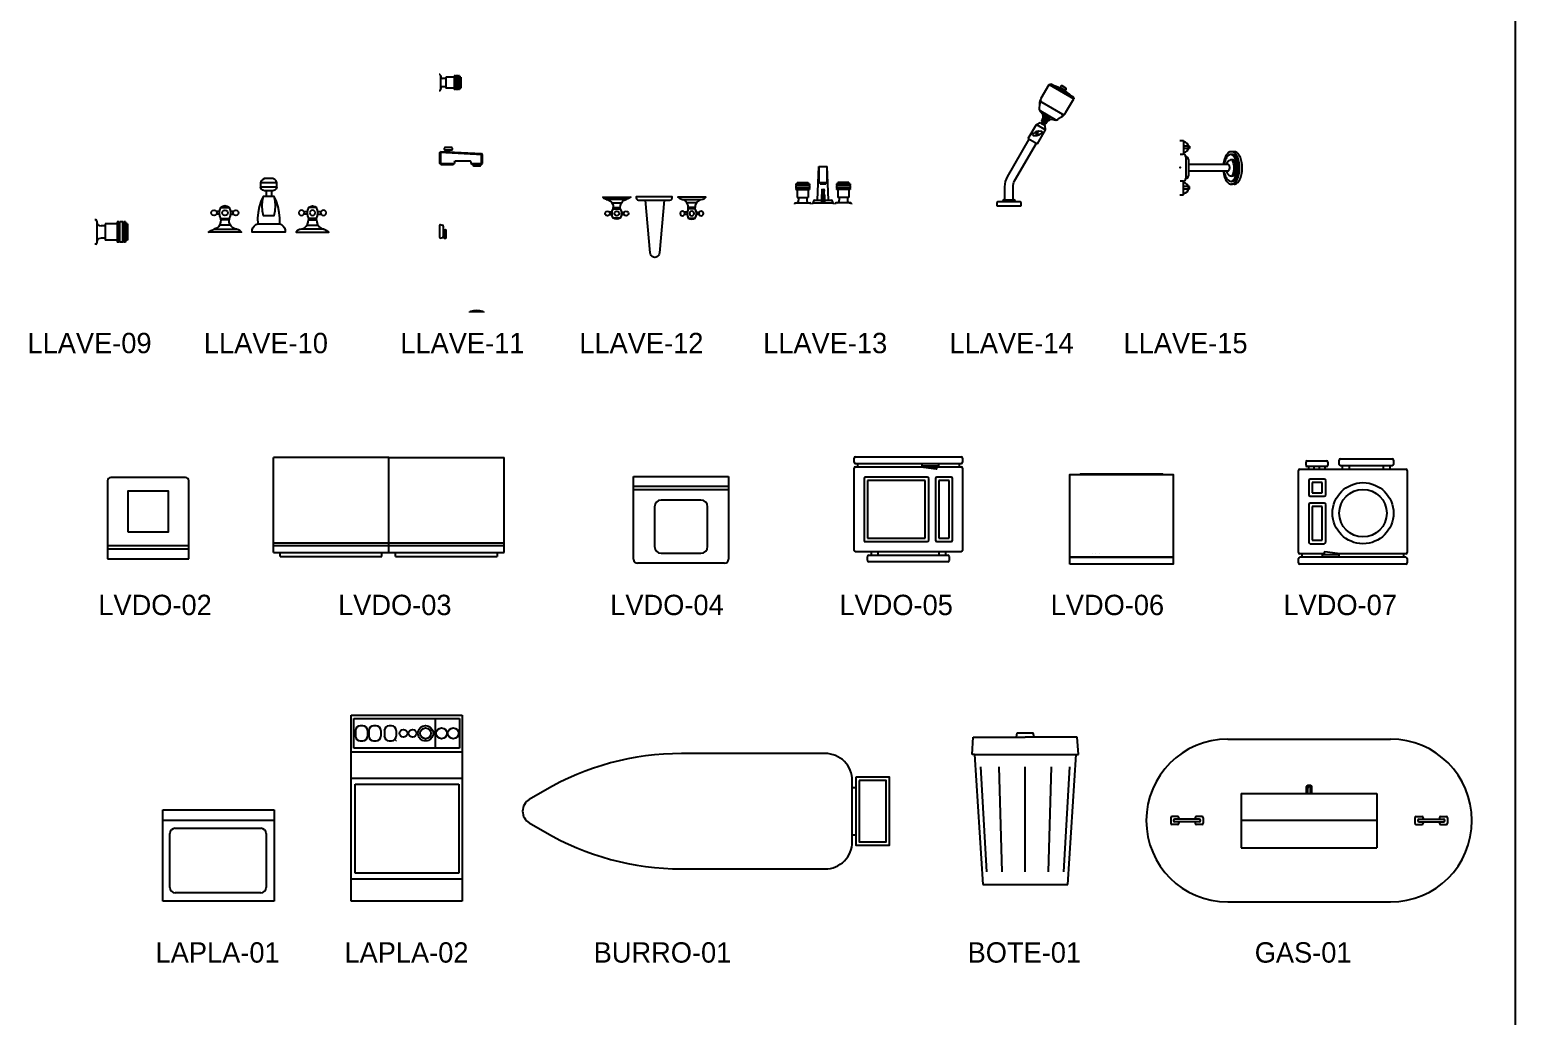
# Model space of a CAD drawing. Header units: millimetres. Extents: x 203.7 to 271.7, y 165.9 to 194.2.
# Drawn here: x 260.73 to 271.68, y 173.16 to 180.43 of the extents above; entities that cross this region are included whole.
import ezdxf

# ---------------------------------------------------------------- set-up
doc = ezdxf.new("R2010")
doc.units = ezdxf.units.MM
for name, color, linetype in [('ACCESORI', 252, 'Continuous'), ('MUEBLE', 8, 'Continuous'), ('muebles', 251, 'Continuous'), ('MUROS', 7, 'Continuous')]:
    doc.layers.add(name, color=color, linetype=linetype)

# ---------------------------------------------------------------- blocks, each defined once
blk = doc.blocks.new('BURRO-01')
for p, q in [((0.45, 0.075), (0.4625, 0.075)), ((0.45, -0.1), (0.4625, -0.1))]:
    blk.add_line(p, q)
blk.add_lwpolyline([(-0.6835, -0.0888, 0.132791), (-0.1797, -0.225), (0.35, -0.225, 0.414214), (0.45, -0.125), (0.45, 0.1, 0.414214), (0.35, 0.2), (-0.1797, 0.2, 0.132791), (-0.6835, 0.0638), (-0.7402, 0.0307, 0.57437), (-0.7402, -0.0557)], format="xyb", close=True)
for points in [[(0.4625, 0.1125), (0.4625, -0.1375), (0.5875, -0.1375), (0.5875, 0.1125)], [(0.475, 0.1), (0.475, -0.125), (0.575, -0.125), (0.575, 0.1)]]:
    blk.add_lwpolyline(points, close=True)
blk = doc.blocks.new('MANERAL')
at = {"layer": 'MUROS'}
for p, q in [((0.002, 0.03), (0, 0.03)), ((0.005, 0.027), (0.005, -0.027)), ((0.025, 0.015), (0.015, 0.015)), ((0.055, 0.02), (0.025, 0.02)), ((0.025, 0.02), (0.025, -0.02)), ((0.05875, 0.025), (0.055, 0.025)), ((0.055, 0.025), (0.055, -0.025)), ((0.05875, 0.025), (0.05875, -0.025)), ((0.06125, 0.02375), (0.05875, 0.02375)), ((0.06875, 0.025), (0.06125, 0.025)), ((0.06125, -0.025), (0.06125, 0.025)), ((0.06875, -0.025), (0.06875, 0.025)), ((0.07125, 0.02375), (0.06875, 0.02375)), ((0.07125, 0.025), (0.07125, -0.025)), ((0.075, 0.025), (0.07125, 0.025)), ((0.075, 0.025), (0.075, -0.025)), ((0.08, 0.02), (0.075, 0.02)), ((0.08, 0.02), (0.08, -0.02)), ((0.002, -0.03), (0, -0.03)), ((0.025, -0.015), (0.015, -0.015)), ((0.055, -0.02), (0.025, -0.02)), ((0.05875, -0.025), (0.055, -0.025)), ((0.06125, -0.02375), (0.05875, -0.02375)), ((0.06875, -0.025), (0.06125, -0.025)), ((0.07125, -0.02375), (0.06875, -0.02375)), ((0.075, -0.025), (0.07125, -0.025)), ((0.08, -0.02), (0.075, -0.02))]:
    blk.add_line(p, q, dxfattribs=at)
for centre, radius, start, end in [((0.002, 0.027), 0.003, 0, 90), ((0.015, 0.025), 0.01, 180, 270), ((0.002, -0.027), 0.003, 270, 0), ((0.015, -0.025), 0.01, 90, 165.52249)]:
    blk.add_arc(centre, radius, start, end, dxfattribs=at)
blk = doc.blocks.new('LLAVE-11')
for p, q in [((0.426, 0.0705), (0.4305, 0.0747)), ((0.584, 0.0615), (0.426, 0.0705)), ((0.426, 0.0305), (0.426, 0.0705)), ((0.4305, 0.026), (0.4305, 0.0747)), ((0.4305, 0.0747), (0.5795, 0.0663)), ((0.443, 0.086), (0.443, 0.083)), ((0.47, 0.089), (0.446, 0.089)), ((0.446, 0.08), (0.47, 0.08)), ((0.455, 0.0733), (0.455, 0.08)), ((0.462, 0.0729), (0.462, 0.08)), ((0.473, 0.083), (0.473, 0.086)), ((0.5795, 0.026), (0.5795, 0.0663)), ((0.584, 0.0615), (0.5795, 0.0663)), ((0.584, 0.0305), (0.584, 0.0615)), ((0.426, 0.0305), (0.48, 0.0305)), ((0.4305, 0.026), (0.426, 0.0305)), ((0.4305, 0.026), (0.4755, 0.026)), ((0.4755, 0.026), (0.48, 0.0305)), ((0.48, 0.036), (0.482, 0.038)), ((0.48, 0.036), (0.48, 0.0305)), ((0.54, 0.038), (0.482, 0.038)), ((0.542, 0.036), (0.54, 0.038)), ((0.542, 0.0305), (0.542, 0.036)), ((0.542, 0.0305), (0.584, 0.0305)), ((0.5465, 0.026), (0.542, 0.0305)), ((0.5465, 0.026), (0.5795, 0.026)), ((0.548, 0.026), (0.548, 0.023)), ((0.548, 0.023), (0.578, 0.023)), ((0.551, 0.023), (0.551, 0.021)), ((0.551, 0.021), (0.576, 0.021)), ((0.576, 0.021), (0.576, 0.023)), ((0.578, 0.023), (0.578, 0.026)), ((0.5795, 0.026), (0.584, 0.0305)), ((0.426, -0.2431), (0.426, -0.1969)), ((0.4278, -0.1954), (0.4367, -0.1975)), ((0.439, -0.2004), (0.439, -0.2396)), ((0.439, -0.217), (0.442, -0.217)), ((0.442, -0.245), (0.442, -0.215)), ((0.443, -0.214), (0.448, -0.214)), ((0.449, -0.215), (0.449, -0.245)), ((0.4278, -0.2446), (0.4367, -0.2425)), ((0.439, -0.223), (0.442, -0.223)), ((0.448, -0.246), (0.443, -0.246)), ((0.537, -0.515), (0.587, -0.515)), ((0.537, -0.519), (0.537, -0.515)), ((0.587, -0.515), (0.587, -0.519))]:
    blk.add_line(p, q)
for centre, radius, start, end in [((0.446, 0.086), 0.003, 90, 180), ((0.446, 0.083), 0.003, 180, 270), ((0.47, 0.086), 0.003, 0, 90), ((0.47, 0.083), 0.003, 270, 0), ((0.4275, -0.1969), 0.0015, 77.0054, 180), ((0.436, -0.2004), 0.003, 0, 77.0054), ((0.443, -0.215), 0.001, 90, 180), ((0.448, -0.215), 0.001, 0, 90), ((0.445, -0.22), 0.005, 323.1301, 36.8699), ((0.4275, -0.2431), 0.0015, 180, 282.9946), ((0.436, -0.2396), 0.003, 282.9946, 0), ((0.443, -0.245), 0.001, 180, 270), ((0.448, -0.245), 0.001, 270, 0), ((0.5625, -0.5958), 0.0839, 74.4454, 105.5546)]:
    blk.add_arc(centre, radius, start, end)
blk.add_blockref('MANERAL', (0.424, 0.328))
blk = doc.blocks.new('LLAVE-10')
for points in [[(0.0202, 0.1109), (0.0202, 0.121), (0.0184, 0.1257), (0.0148, 0.1293), (0.0101, 0.1311), (-0.0101, 0.1311), (-0.0148, 0.1293), (-0.0184, 0.1257), (-0.0202, 0.121), (-0.0202, 0.1109), (0.0202, 0.1109), (0.0184, 0.1062), (0.0148, 0.1026), (0.0101, 0.1008), (-0.0101, 0.1008), (-0.0148, 0.1026), (-0.0184, 0.1062), (-0.0202, 0.1109)], [(0.0202, 0.121), (-0.0202, 0.121)], [(0.0269, 0.0202), (0.0317, 0.0181), (0.0358, 0.0147), (0.0387, 0.0103), (0.0403, 0.0053), (0.0403, 0), (-0.0403, 0), (-0.0403, 0.0053), (-0.0387, 0.0103), (-0.0358, 0.0147), (-0.0317, 0.0181), (-0.0269, 0.0202), (0.0269, 0.0202), (0.0272, 0.034), (0.026, 0.0479), (0.0233, 0.0615), (0.0191, 0.0747), (0.0134, 0.0874), (-0.0134, 0.0874), (-0.016, 0.0757), (-0.0169, 0.0639), (-0.016, 0.052), (-0.0134, 0.0403), (0.0134, 0.0403), (0.016, 0.052), (0.0169, 0.0639), (0.016, 0.0757), (0.0134, 0.0874)], [(-0.0191, 0.0747), (-0.0233, 0.0615)], [(-0.0134, 0.0874), (-0.0191, 0.0747)], [(-0.0067, 0.1008), (-0.0067, 0.0874)], [(0.0067, 0.1008), (0.0067, 0.0874)], [(-0.1208, 0.0504), (-0.1286, 0.0504)], [(-0.1208, 0.0437), (-0.1286, 0.0437)], [(-0.0773, 0.0067), (-0.0829, 0.0079), (-0.088, 0.0105), (-0.0922, 0.0143), (-0.0954, 0.0191), (-0.0972, 0.0245), (-0.0975, 0.0302), (-0.1176, 0.0302), (-0.1176, 0.0336), (-0.1201, 0.0401), (-0.121, 0.047), (-0.1201, 0.054), (-0.1176, 0.0605), (-0.0975, 0.0605), (-0.1022, 0.063), (-0.1075, 0.0639), (-0.1129, 0.063), (-0.1176, 0.0605)], [(-0.0975, 0.0605), (-0.0949, 0.054)], [(-0.0949, 0.0401), (-0.0975, 0.0336)], [(-0.0949, 0.054), (-0.0941, 0.047)], [(-0.0941, 0.047), (-0.0949, 0.0401)], [(-0.0865, 0.0504), (-0.0943, 0.0504)], [(-0.0943, 0.0437), (-0.0865, 0.0437)], [(-0.026, 0.0479), (-0.0272, 0.034)], [(-0.0233, 0.0615), (-0.026, 0.0479)], [(0.0773, 0.0067), (0.0829, 0.0079), (0.088, 0.0105), (0.0922, 0.0143), (0.0954, 0.0191), (0.0972, 0.0245), (0.0975, 0.0302), (0.1176, 0.0302), (0.1176, 0.0336), (0.1201, 0.0401), (0.121, 0.047), (0.1201, 0.054), (0.1176, 0.0605), (0.0975, 0.0605), (0.1022, 0.063), (0.1075, 0.0639), (0.1129, 0.063), (0.1176, 0.0605)], [(0.0865, 0.0504), (0.0943, 0.0504)], [(0.0943, 0.0437), (0.0865, 0.0437)], [(0.0949, 0.054), (0.0941, 0.047)], [(0.0941, 0.047), (0.0949, 0.0401)], [(0.0975, 0.0605), (0.0949, 0.054)], [(0.0949, 0.0401), (0.0975, 0.0336)], [(0.1208, 0.0504), (0.1286, 0.0504)], [(0.1208, 0.0437), (0.1286, 0.0437)], [(-0.1176, 0.0302), (-0.1181, 0.024), (-0.1202, 0.0182), (-0.1238, 0.0131), (-0.1287, 0.0092), (-0.1344, 0.0067), (-0.0807, 0.0067), (-0.0755, 0.0062), (-0.0708, 0.0038), (-0.0672, 0), (-0.1479, 0), (-0.1415, 0.0041), (-0.1344, 0.0067)], [(-0.0941, 0.0168), (-0.121, 0.0168)], [(-0.1176, 0.0336), (-0.0975, 0.0336)], [(-0.0975, 0.0336), (-0.0975, 0.0302)], [(-0.0272, 0.034), (-0.0269, 0.0202)], [(0.1176, 0.0302), (0.1181, 0.024), (0.1202, 0.0182), (0.1238, 0.0131), (0.1287, 0.0092), (0.1344, 0.0067), (0.0807, 0.0067), (0.0755, 0.0062), (0.0708, 0.0038), (0.0672, 0), (0.1479, 0), (0.1415, 0.0041), (0.1344, 0.0067)], [(0.0941, 0.0168), (0.121, 0.0168)], [(0.0975, 0.0336), (0.0975, 0.0302)], [(0.1176, 0.0336), (0.0975, 0.0336)]]:
    blk.add_lwpolyline(points)
for points in [[(-0.1286, 0.0504), (-0.1277, 0.047), (-0.1286, 0.0437), (-0.1311, 0.0412), (-0.1344, 0.0403), (-0.1378, 0.0412), (-0.1403, 0.0437), (-0.1412, 0.047), (-0.1403, 0.0504), (-0.1378, 0.0529), (-0.1344, 0.0538), (-0.1311, 0.0529)], [(-0.1008, 0.047), (-0.1017, 0.0437), (-0.1042, 0.0412), (-0.1075, 0.0403), (-0.1109, 0.0412), (-0.1134, 0.0437), (-0.1143, 0.047), (-0.1134, 0.0504), (-0.1109, 0.0529), (-0.1075, 0.0538), (-0.1042, 0.0529), (-0.1017, 0.0504)], [(-0.0748, 0.0504), (-0.0739, 0.047), (-0.0748, 0.0437), (-0.0773, 0.0412), (-0.0807, 0.0403), (-0.084, 0.0412), (-0.0865, 0.0437), (-0.0874, 0.047), (-0.0865, 0.0504), (-0.084, 0.0529), (-0.0807, 0.0538), (-0.0773, 0.0529)], [(0.0748, 0.0504), (0.0739, 0.047), (0.0748, 0.0437), (0.0773, 0.0412), (0.0807, 0.0403), (0.084, 0.0412), (0.0865, 0.0437), (0.0874, 0.047), (0.0865, 0.0504), (0.084, 0.0529), (0.0807, 0.0538), (0.0773, 0.0529)], [(0.1008, 0.047), (0.1017, 0.0437), (0.1042, 0.0412), (0.1075, 0.0403), (0.1109, 0.0412), (0.1134, 0.0437), (0.1143, 0.047), (0.1134, 0.0504), (0.1109, 0.0529), (0.1075, 0.0538), (0.1042, 0.0529), (0.1017, 0.0504)], [(0.1286, 0.0504), (0.1277, 0.047), (0.1286, 0.0437), (0.1311, 0.0412), (0.1344, 0.0403), (0.1378, 0.0412), (0.1403, 0.0437), (0.1412, 0.047), (0.1403, 0.0504), (0.1378, 0.0529), (0.1344, 0.0538), (0.1311, 0.0529)]]:
    blk.add_lwpolyline(points, close=True)
blk = doc.blocks.new('LLAVE-09')
at = {"layer": 'MUROS'}
for p, q in [((0.002, 0.03), (0, 0.03)), ((0.005, 0.027), (0.005, -0.027)), ((0.025, 0.015), (0.015, 0.015)), ((0.055, 0.02), (0.025, 0.02)), ((0.025, 0.02), (0.025, -0.02)), ((0.05875, 0.025), (0.055, 0.025)), ((0.055, 0.025), (0.055, -0.025)), ((0.05875, 0.025), (0.05875, -0.025)), ((0.06125, 0.02375), (0.05875, 0.02375)), ((0.06875, 0.025), (0.06125, 0.025)), ((0.06125, -0.025), (0.06125, 0.025)), ((0.06875, -0.025), (0.06875, 0.025)), ((0.07125, 0.02375), (0.06875, 0.02375)), ((0.07125, 0.025), (0.07125, -0.025)), ((0.075, 0.025), (0.07125, 0.025)), ((0.075, 0.025), (0.075, -0.025)), ((0.08, 0.02), (0.075, 0.02)), ((0.08, 0.02), (0.08, -0.02)), ((0.002, -0.03), (0, -0.03)), ((0.025, -0.015), (0.015, -0.015)), ((0.055, -0.02), (0.025, -0.02)), ((0.05875, -0.025), (0.055, -0.025)), ((0.06125, -0.02375), (0.05875, -0.02375)), ((0.06875, -0.025), (0.06125, -0.025)), ((0.07125, -0.02375), (0.06875, -0.02375)), ((0.075, -0.025), (0.07125, -0.025)), ((0.08, -0.02), (0.075, -0.02))]:
    blk.add_line(p, q, dxfattribs=at)
for centre, radius, start, end in [((0.002, 0.027), 0.003, 0, 90), ((0.015, 0.025), 0.01, 180, 270), ((0.002, -0.027), 0.003, 270, 0), ((0.015, -0.025), 0.01, 90, 165.52249)]:
    blk.add_arc(centre, radius, start, end, dxfattribs=at)
blk = doc.blocks.new('BOTE-01')
for points in [[(-0.066, 1.085), (-0.059, 1.117)], [(-0.059, 1.117), (0.059, 1.117)], [(0.066, 1.085), (0.059, 1.117)], [(-0.391, 0.957), (-0.383, 1.085)], [(-0.383, 1.085), (0, 1.085)], [(0.383, 1.085), (0, 1.085)], [(0.391, 0.957), (0.383, 1.085)], [(-0.375, 0.957), (-0.391, 0.957)], [(-0.375, 0.957), (0.375, 0.957)], [(-0.375, 0.957), (-0.313, 0)], [(0.313, 0), (0.375, 0.957)], [(0.375, 0.957), (0.391, 0.957)], [(-0.284, 0.092), (-0.328, 0.867)], [(-0.171, 0.092), (-0.192, 0.867)], [(0, 0.092), (0, 0.867)], [(0.171, 0.092), (0.192, 0.867)], [(0.284, 0.092), (0.328, 0.867)], [(-0.313, 0), (0.313, 0)]]:
    blk.add_lwpolyline(points)
blk = doc.blocks.new('LLAVE-15')
for p, q in [((0.0228, 0.1057), (0.0361, 0.1057)), ((0.0242, 0.0552), (0.0342, 0.0552)), ((0.0361, 0.1057), (0.0361, 0.0554)), ((0.0586, 0.0845), (0.0361, 0.0845)), ((0.0586, 0.0752), (0.0361, 0.0752)), ((0.0586, 0.0845), (0.0586, 0.0752)), ((0.2225, 0.064), (0.2125, 0.064)), ((0.0442, 0.0452), (0.0442, 0.0452)), ((0.0442, 0.0452), (0.0442, -0.0348)), ((0.0542, 0.0352), (0.0542, -0.0248)), ((0.1997, 0.0172), (0.0542, 0.0172)), ((0.2167, 0.034), (0.2125, 0.034)), ((0.0342, -0.0448), (0.0242, -0.0448)), ((0.0361, -0.0954), (0.0361, -0.045)), ((0.0442, -0.0348), (0.0442, -0.0348)), ((0.0542, -0.0068), (0.1999, -0.0068)), ((0.2176, -0.0259), (0.2134, -0.0259)), ((0.0228, -0.0954), (0.0361, -0.0954)), ((0.0586, -0.0649), (0.0361, -0.0649)), ((0.0586, -0.0742), (0.0361, -0.0742)), ((0.0586, -0.0742), (0.0586, -0.0649)), ((0.2225, -0.056), (0.2125, -0.056))]:
    blk.add_line(p, q)
for points in [[(0.183, -0.0068, 0.028343), (0.185, -0.0202, 0.064948), (0.1913, -0.0384, 0.104203), (0.2023, -0.0523, 0.174705), (0.2125, -0.056, 0.174705), (0.2226, -0.0523, 0.104203), (0.2337, -0.0384, 0.064948), (0.24, -0.0202, 0.051099), (0.2425, 0.004, 0.051099), (0.24, 0.0283, 0.064948), (0.2337, 0.0465, 0.104203), (0.2226, 0.0604, 0.174705), (0.2125, 0.064, 0.174705)], [(0.2125, 0.064, 0.174705), (0.2023, 0.0604, 0.104203), (0.1913, 0.0465, 0.064948), (0.185, 0.0283, 0.023547), (0.1832, 0.0172, 0.051099)], [(0.2225, -0.056, 0.174705), (0.2326, -0.0523, 0.104203), (0.2437, -0.0384, 0.064948), (0.25, -0.0202, 0.051099), (0.2525, 0.004, 0.051099), (0.25, 0.0283, 0.064948), (0.2437, 0.0465, 0.104203), (0.2326, 0.0604, 0.174705), (0.2225, 0.064, 0.174705)], [(0.2125, 0.054, 0.160936), (0.2028, 0.0508, 0.106221), (0.1927, 0.0394, 0.070604), (0.1868, 0.0242, 0.019883), (0.1855, 0.0172, 0.056881)], [(0.2125, 0.034, 0.139889), (0.2053, 0.032, 0.107118), (0.1983, 0.0253, 0.069986), (0.1944, 0.0172, 0.067459)], [(0.1989, -0.0068, 0.028587), (0.1994, -0.0068, 0.150287), (0.202, -0.006, 0.107039), (0.2046, -0.0033, 0.075185), (0.2061, 0.0004, 0.06193), (0.2067, 0.0052, 0.06193), (0.2061, 0.01, 0.075185), (0.2046, 0.0137, 0.107039), (0.202, 0.0164, 0.150287), (0.1994, 0.0172, 0.150287)], [(0.1994, 0.0161, 0.018466), (0.1991, 0.016, 0.107039)], [(0.1995, 0.0161, 0.018226), (0.1992, 0.016, 0.107108)], [(0.1998, 0.016, 0.018226), (0.1995, 0.0161, 0.148411)], [(0.2249, 0.0431, 0.075373), (0.2172, 0.0508, 0.160936), (0.2075, 0.054, 0.160936)], [(0.2298, 0.0431, 0.075373), (0.2222, 0.0508, 0.160936), (0.2125, 0.054, 0.160936)], [(0.2125, -0.026, 0.22708), (0.2155, -0.0245, 0.089204), (0.2195, -0.0172, 0.046169), (0.2216, -0.0082, 0.034314), (0.2225, 0.004, 0.034314), (0.2216, 0.0163, 0.046169), (0.2195, 0.0253, 0.089204), (0.2155, 0.0326, 0.22708), (0.2125, 0.034, 0.22708)], [(0.2174, 0.054, 0.059368), (0.2153, 0.0538, 0.097163)], [(0.2167, -0.026, 0.22708), (0.2197, -0.0245, 0.089204), (0.2237, -0.0172, 0.046169), (0.2258, -0.0082, 0.034314), (0.2267, 0.004, 0.034314), (0.2258, 0.0163, 0.046169), (0.2237, 0.0253, 0.089204), (0.2197, 0.0326, 0.22708), (0.2167, 0.034, 0.22708)], [(0.2249, -0.035, 0.02796), (0.2266, -0.0313, 0.054131), (0.2308, -0.0163, 0.041072), (0.2325, 0.004, 0.041072), (0.2308, 0.0244, 0.054131), (0.2266, 0.0394, 0.02796), (0.2249, 0.0431, 0.203453)], [(0.2298, -0.035, 0.02796), (0.2316, -0.0313, 0.054131), (0.2357, -0.0163, 0.041072), (0.2374, 0.004, 0.041072), (0.2357, 0.0244, 0.054131), (0.2316, 0.0394, 0.02796), (0.2298, 0.0431, 0.203453)], [(0.1852, -0.0068, 0.026337), (0.1868, -0.0161, 0.070604), (0.1927, -0.0313, 0.106221), (0.2028, -0.0428, 0.160936), (0.2125, -0.046, 0.160936), (0.2222, -0.0428, 0.075373), (0.2298, -0.035, 0.070604)], [(0.1938, -0.0068, 0.006212), (0.1941, -0.0079, 0.079812), (0.1983, -0.0172, 0.107118), (0.2053, -0.0239, 0.139889), (0.2125, -0.026, 0.139889)], [(0.21, -0.0458, 0.121997), (0.2172, -0.0428, 0.075373), (0.2249, -0.035, 0.070604)]]:
    blk.add_lwpolyline(points, format="xyb")
for centre, radius, start, end in [((0.0342, 0.0452), 0.01, 0, 90), ((0.0348, 0.0805), 0.0199, 273.8226, 86.1774), ((0.0442, 0.0352), 0.01, 0, 90), ((0.0342, -0.0348), 0.01, 270, 360), ((0.0348, -0.0702), 0.0199, 273.8226, 86.1774), ((0.0442, -0.0248), 0.01, 270, 0)]:
    blk.add_arc(centre, radius, start, end)
blk.add_point((0.0242, 0.0052))
blk = doc.blocks.new('LLAVE-14')
for p, q in [((0.0783, 0.267), (0.0976, 0.3005)), ((0.0976, 0.3005), (0.1017, 0.3016)), ((0.0976, 0.3005), (0.1582, 0.2655)), ((0.1017, 0.3016), (0.1571, 0.2696)), ((0.0793, 0.2567), (0.1302, 0.2273)), ((0.1282, 0.2896), (0.1291, 0.2912)), ((0.134, 0.2863), (0.1349, 0.2878)), ((0.1389, 0.232), (0.1582, 0.2655)), ((0.1571, 0.2696), (0.1582, 0.2655)), ((0.0737, 0.2514), (0.0731, 0.2414)), ((0.0836, 0.225), (0.0755, 0.2344)), ((0.076, 0.2357), (0.1128, 0.2144)), ((0.0817, 0.2223), (0.0985, 0.2126)), ((0.0817, 0.2216), (0.0822, 0.22)), ((0.0819, 0.2231), (0.0829, 0.2248)), ((0.0833, 0.2246), (0.0821, 0.2225)), ((0.0821, 0.2225), (0.0839, 0.2243)), ((0.0962, 0.2119), (0.0822, 0.22)), ((0.0826, 0.2197), (0.0825, 0.2195)), ((0.0827, 0.2221), (0.0833, 0.2246)), ((0.0998, 0.2156), (0.0836, 0.225)), ((0.0838, 0.2215), (0.0856, 0.2233)), ((0.0844, 0.2211), (0.0851, 0.2236)), ((0.0855, 0.2205), (0.0874, 0.2223)), ((0.0861, 0.2201), (0.0868, 0.2226)), ((0.0873, 0.2195), (0.0891, 0.2213)), ((0.0879, 0.2191), (0.0885, 0.2216)), ((0.089, 0.2185), (0.0908, 0.2203)), ((0.0896, 0.2181), (0.0903, 0.2206)), ((0.0907, 0.2175), (0.0926, 0.2193)), ((0.0913, 0.2171), (0.092, 0.2196)), ((0.1277, 0.2202), (0.1193, 0.2148)), ((0.0573, 0.1786), (0.0627, 0.1826)), ((0.0663, 0.2024), (0.0754, 0.2066)), ((0.0663, 0.2024), (0.0888, 0.1894)), ((0.0785, 0.1853), (0.0718, 0.1854)), ((0.0754, 0.2066), (0.0879, 0.1994)), ((0.0791, 0.2049), (0.0789, 0.2046)), ((0.0791, 0.2049), (0.0847, 0.2017)), ((0.0797, 0.2103), (0.0811, 0.2141)), ((0.0797, 0.2103), (0.0891, 0.2049)), ((0.0809, 0.215), (0.083, 0.2187)), ((0.0809, 0.215), (0.0925, 0.2082)), ((0.0809, 0.2149), (0.0811, 0.2141)), ((0.0811, 0.2141), (0.0917, 0.208)), ((0.0827, 0.2189), (0.095, 0.2118)), ((0.0847, 0.2017), (0.0845, 0.2014)), ((0.0886, 0.1894), (0.0879, 0.1995)), ((0.0891, 0.2049), (0.0917, 0.208)), ((0.0925, 0.2082), (0.0917, 0.208)), ((0.0925, 0.2165), (0.0943, 0.2183)), ((0.0925, 0.2082), (0.0947, 0.212)), ((0.0931, 0.2161), (0.0937, 0.2186)), ((0.0942, 0.2155), (0.096, 0.2173)), ((0.0948, 0.2151), (0.0955, 0.2176)), ((0.0958, 0.2121), (0.0957, 0.2119)), ((0.0959, 0.2145), (0.0978, 0.2163)), ((0.0979, 0.2123), (0.0962, 0.2119)), ((0.0965, 0.2141), (0.0972, 0.2166)), ((0.0977, 0.2135), (0.0995, 0.2153)), ((0.0983, 0.2131), (0.0989, 0.2156)), ((0.0996, 0.2153), (0.0984, 0.2132)), ((0.0991, 0.2132), (0.1, 0.2149)), ((0.0998, 0.2156), (0.1121, 0.2133)), ((0.0463, 0.1677), (0.0688, 0.1547)), ((0.0583, 0.1752), (0.0651, 0.1751)), ((0.0796, 0.1819), (0.0741, 0.1779)), ((-0.0311, 0.0098), (-0.0311, 0.0023)), ((-0.0311, 0.0023), (0.0289, 0.0023)), ((0.0264, 0.0123), (-0.0286, 0.0123)), ((-0.0161, 0.0123), (-0.0161, 0.0148)), ((-0.0136, 0.0173), (0.0114, 0.0173)), ((0.0139, 0.0148), (0.0139, 0.0123)), ((0.0289, 0.0023), (0.0289, 0.0098))]:
    blk.add_line(p, q)
blk.add_lwpolyline([(0.1268, 0.2925), (0.1363, 0.287, 0.414214), (0.1391, 0.2877), (0.1396, 0.2886, 0.414214), (0.1388, 0.2913), (0.1293, 0.2968, 0.414214), (0.1266, 0.2961), (0.1261, 0.2952, 0.414214)], format="xyb", close=True)
for points in [[(0.0463, 0.1677), (0.0663, 0.2024)], [(0.0688, 0.1547), (0.0888, 0.1894)]]:
    blk.add_lwpolyline(points)
for points in [[(-0.0111, 0.0173), (-0.0111, 0.0489, -0.131652), (-0.0044, 0.0739), (0.0489, 0.1662)], [(0.0089, 0.0173), (0.0089, 0.0489, -0.131652), (0.0129, 0.0639), (0.0662, 0.1562)]]:
    blk.add_lwpolyline(points, format="xyb")
for centre, radius in [((0.0684, 0.1803), 0.0024), ((-0.0011, 0.0145), 0.00124)]:
    blk.add_circle(centre, radius)
for centre, radius, start, end in [((0.0706, 0.1841), 0.1201, 46.9551, 72.8319), ((0.1086, 0.2495), 0.035, 150, 177.0058), ((0.0787, 0.2513), 0.005, 60, 177.0058), ((0.0823, 0.2619), 0.006, 166.2122, 240), ((0.0831, 0.2409), 0.01, 177.0058, 220.4142), ((0.0791, 0.2408), 0.006, 177.0058, 240), ((0.0774, 0.2337), 0.001, 60, 220.4142), ((0.0837, 0.2221), 0.002, 150, 195), ((0.083, 0.2193), 0.0005, 150, 240), ((0.0833, 0.2245), 0.0005, 60, 150), ((0.1086, 0.2495), 0.035, 302.9942, 330), ((0.1253, 0.2244), 0.005, 320.2692, 60), ((0.1327, 0.2328), 0.006, 240, 305.3854), ((0.0715, 0.1704), 0.015, 89.0279, 125.7847), ((0.0785, 0.1834), 0.00187, 305.7847, 89.0279), ((0.0789, 0.2057), 0.000825, 283.3139, 27.8056), ((0.0844, 0.2076), 0.005, 150, 330), ((0.0855, 0.2019), 0.000825, 92.1944, 196.6861), ((0.0952, 0.2122), 0.0005, 240, 330), ((0.0974, 0.2142), 0.002, 285, 330), ((0.0996, 0.2151), 0.0005, 330, 60), ((0.1105, 0.2146), 0.001, 259.5858, 60), ((0.1139, 0.2231), 0.01, 259.5858, 302.9942), ((0.1158, 0.2196), 0.006, 240, 302.9942), ((0.0584, 0.1771), 0.00187, 125.7847, 269.0279), ((0.0653, 0.1901), 0.015, 269.0279, 305.7847), ((-0.0286, 0.0098), 0.0025, 90, 180), ((-0.0136, 0.0148), 0.0025, 90, 180), ((0.0114, 0.0148), 0.0025, 0, 90), ((0.0264, 0.0098), 0.0025, 0, 90)]:
    blk.add_arc(centre, radius, start, end)
blk = doc.blocks.new('LLAVE-13')
for p, q in [((-0.02, 0.015), (-0.015, 0.14)), ((-0.015, 0.14), (-0.015, 0.08)), ((-0.015, 0.14), (0.015, 0.14)), ((0.015, 0.08), (0.015, 0.14)), ((0.02, 0.015), (0.015, 0.14)), ((-0.1, 0.075), (-0.05, 0.075)), ((-0.1, 0.075), (-0.1, 0.0713)), ((-0.1, 0.0713), (-0.05, 0.0713)), ((-0.05, 0.0688), (-0.1, 0.0688)), ((-0.1, 0.0688), (-0.1, 0.0612)), ((-0.05, 0.0612), (-0.1, 0.0612)), ((-0.1, 0.0587), (-0.1, 0.055)), ((-0.1, 0.0587), (-0.05, 0.0587)), ((-0.1, 0.055), (-0.05, 0.055)), ((-0.0987, 0.0713), (-0.0987, 0.0688)), ((-0.0987, 0.0612), (-0.0987, 0.0587)), ((-0.095, 0.08), (-0.055, 0.08)), ((-0.095, 0.08), (-0.095, 0.075)), ((-0.095, 0.055), (-0.095, 0.025)), ((-0.055, 0.08), (-0.055, 0.075)), ((-0.055, 0.055), (-0.055, 0.025)), ((-0.0512, 0.0713), (-0.0512, 0.0688)), ((-0.0512, 0.0612), (-0.0512, 0.0587)), ((-0.05, 0.075), (-0.05, 0.0713)), ((-0.05, 0.0688), (-0.05, 0.0612)), ((-0.05, 0.0587), (-0.05, 0.055)), ((-0.015, 0.08), (0.015, 0.08)), ((-0.01, 0.08), (-0.01, 0.075)), ((-0.01, 0.075), (0.01, 0.075)), ((-0.0037, 0.055), (0.0037, 0.055)), ((0.01, 0.075), (0.01, 0.08)), ((0.05, 0.075), (0.05, 0.0713)), ((0.1, 0.075), (0.05, 0.075)), ((0.1, 0.0713), (0.05, 0.0713)), ((0.05, 0.0688), (0.05, 0.0612)), ((0.05, 0.0688), (0.1, 0.0688)), ((0.05, 0.0612), (0.1, 0.0612)), ((0.05, 0.0587), (0.05, 0.055)), ((0.1, 0.0587), (0.05, 0.0587)), ((0.1, 0.055), (0.05, 0.055)), ((0.0512, 0.0713), (0.0512, 0.0688)), ((0.0512, 0.0612), (0.0512, 0.0587)), ((0.055, 0.08), (0.055, 0.075)), ((0.095, 0.08), (0.055, 0.08)), ((0.055, 0.055), (0.055, 0.025)), ((0.095, 0.08), (0.095, 0.075)), ((0.095, 0.055), (0.095, 0.025)), ((0.0987, 0.0713), (0.0987, 0.0688)), ((0.0987, 0.0612), (0.0987, 0.0587)), ((0.1, 0.075), (0.1, 0.0713)), ((0.1, 0.0688), (0.1, 0.0612)), ((0.1, 0.0587), (0.1, 0.055)), ((-0.105, 0.002), (-0.105, 0)), ((-0.102, 0.005), (-0.048, 0.005)), ((-0.095, 0.025), (-0.055, 0.025)), ((-0.09, 0.025), (-0.09, 0.015)), ((-0.06, 0.025), (-0.06, 0.015)), ((-0.045, 0.002), (-0.045, 0)), ((-0.04, 0), (-0.04, 0.002)), ((-0.037, 0.005), (0.037, 0.005)), ((-0.035, 0.005), (-0.035, 0.011)), ((-0.031, 0.015), (-0.005, 0.015)), ((-0.005, 0.035), (-0.005, 0.005)), ((-0.0047, 0.0538), (-0.0039, 0.0488)), ((-0.0025, 0.0472), (0.0025, 0.0472)), ((-0.0025, 0.005), (-0.0025, 0.0472)), ((-0.0024, 0.0475), (0.0024, 0.0475)), ((-0.0022, 0.0472), (-0.0022, 0.0475)), ((0.0022, 0.0472), (0.0022, 0.0475)), ((0.0025, 0.0472), (0.0025, 0.005)), ((0.0047, 0.0538), (0.0039, 0.0488)), ((0.005, 0.035), (0.005, 0.005)), ((0.005, 0.015), (0.031, 0.015)), ((0.035, 0.011), (0.035, 0.005)), ((0.04, 0.002), (0.04, 0)), ((0.045, 0.002), (0.045, 0)), ((0.102, 0.005), (0.048, 0.005)), ((0.095, 0.025), (0.055, 0.025)), ((0.06, 0.025), (0.06, 0.015)), ((0.09, 0.025), (0.09, 0.015)), ((0.105, 0.002), (0.105, 0))]:
    blk.add_line(p, q)
for centre, radius, start, end in [((-0.0037, 0.054), 0.001, 90, 189.3519), ((0.0037, 0.054), 0.001, 350.6481, 90), ((-0.102, 0.002), 0.003, 90, 180), ((-0.1, 0.015), 0.01, 270, 0), ((-0.05, 0.015), 0.01, 180, 255.5225), ((-0.048, 0.002), 0.003, 0, 90), ((-0.037, 0.002), 0.003, 90, 180), ((-0.031, 0.011), 0.004, 90, 180), ((0, 0.035), 0.005, 120, 179.9994), ((-0.0024, 0.049), 0.0015, 189.3519, 270), ((0.0024, 0.049), 0.0015, 270, 350.6481), ((0, 0.035), 0.005, 0.0004, 60), ((0.031, 0.011), 0.004, 0, 90), ((0.037, 0.002), 0.003, 0, 90), ((0.048, 0.002), 0.003, 90, 180), ((0.05, 0.015), 0.01, 284.4775, 360), ((0.1, 0.015), 0.01, 180, 270), ((0.102, 0.002), 0.003, 0, 90)]:
    blk.add_arc(centre, radius, start, end)
blk = doc.blocks.new('LLAVE-12')
for points in [[(0.0365, -0.0129), (0.0537, -0.0129), (0.058, -0.013), (0.062, -0.0114), (0.0651, -0.0084), (0.0667, -0.0043), (0.0666, 0), (-0.0666, 0), (-0.0664, -0.0042), (-0.0647, -0.008), (-0.0617, -0.011), (-0.0579, -0.0127), (-0.0537, -0.0129), (-0.0322, -0.0129)], [(-0.1253, -0.0443), (-0.1221, -0.0527), (-0.121, -0.0615), (-0.1221, -0.0704), (-0.1253, -0.0787), (-0.1511, -0.0787), (-0.1543, -0.0704), (-0.1554, -0.0615), (-0.1543, -0.0527), (-0.1511, -0.0443), (-0.1253, -0.0443), (-0.1253, -0.0401), (-0.1247, -0.0321), (-0.122, -0.0246), (-0.1173, -0.0181), (-0.1111, -0.0131), (-0.1038, -0.01), (-0.1725, -0.01), (-0.1792, -0.0093), (-0.1852, -0.0063), (-0.1897, -0.0014), (-0.0866, -0.0014), (-0.0947, -0.0067), (-0.1038, -0.01)], [(-0.1768, -0.01), (-0.1697, -0.0115)], [(-0.1697, -0.0115), (-0.1632, -0.0148)], [(-0.1632, -0.0148), (-0.1577, -0.0197)], [(-0.1577, -0.0197), (-0.1537, -0.0258)], [(-0.1554, -0.0229), (-0.121, -0.0229)], [(-0.1537, -0.0258), (-0.1515, -0.0328)], [(-0.1515, -0.0328), (-0.1511, -0.0401)], [(-0.1511, -0.0443), (-0.1511, -0.0401)], [(-0.1511, -0.0401), (-0.1253, -0.0401)], [(0.1253, -0.0443), (0.1221, -0.0527), (0.121, -0.0615), (0.1221, -0.0704), (0.1253, -0.0787), (0.1511, -0.0787), (0.1543, -0.0704), (0.1554, -0.0615), (0.1543, -0.0527), (0.1511, -0.0443), (0.1253, -0.0443), (0.1253, -0.0401), (0.1247, -0.0321), (0.122, -0.0246), (0.1173, -0.0181), (0.1111, -0.0131), (0.1038, -0.01), (0.1725, -0.01), (0.1792, -0.0093), (0.1852, -0.0063), (0.1897, -0.0014), (0.0866, -0.0014), (0.0947, -0.0067), (0.1038, -0.01)], [(0.1554, -0.0229), (0.121, -0.0229)], [(0.1511, -0.0401), (0.1253, -0.0401)], [(0.1515, -0.0328), (0.1511, -0.0401)], [(0.1511, -0.0443), (0.1511, -0.0401)], [(0.1537, -0.0258), (0.1515, -0.0328)], [(0.1577, -0.0197), (0.1537, -0.0258)], [(0.1632, -0.0148), (0.1577, -0.0197)], [(0.1697, -0.0115), (0.1632, -0.0148)], [(0.1768, -0.01), (0.1697, -0.0115)], [(-0.1551, -0.0572), (-0.1651, -0.0572)], [(-0.1651, -0.0658), (-0.1551, -0.0658)], [(-0.145, -0.0819), (-0.1511, -0.0787)], [(-0.1382, -0.083), (-0.145, -0.0819)], [(-0.1314, -0.0819), (-0.1382, -0.083)], [(-0.1253, -0.0787), (-0.1314, -0.0819)], [(-0.1212, -0.0572), (-0.1112, -0.0572)], [(-0.1212, -0.0658), (-0.1112, -0.0658)], [(0.1212, -0.0572), (0.1112, -0.0572)], [(0.1212, -0.0658), (0.1112, -0.0658)], [(0.1253, -0.0787), (0.1314, -0.0819)], [(0.1314, -0.0819), (0.1382, -0.083)], [(0.1382, -0.083), (0.145, -0.0819)], [(0.145, -0.0819), (0.1511, -0.0787)], [(0.1551, -0.0572), (0.1651, -0.0572)], [(0.1651, -0.0658), (0.1551, -0.0658)]]:
    blk.add_lwpolyline(points)
for points in [[(-0.1725, -0.053), (-0.1683, -0.0541), (-0.1651, -0.0572), (-0.1639, -0.0615), (-0.1651, -0.0658), (-0.1683, -0.069), (-0.1725, -0.0701), (-0.1768, -0.069), (-0.18, -0.0658), (-0.1811, -0.0615), (-0.18, -0.0572), (-0.1768, -0.0541)], [(-0.1339, -0.0541), (-0.1307, -0.0572), (-0.1296, -0.0615), (-0.1307, -0.0658), (-0.1339, -0.069), (-0.1382, -0.0701), (-0.1425, -0.069), (-0.1456, -0.0658), (-0.1468, -0.0615), (-0.1456, -0.0572), (-0.1425, -0.0541), (-0.1382, -0.053)], [(-0.1038, -0.053), (-0.0995, -0.0541), (-0.0964, -0.0572), (-0.0952, -0.0615), (-0.0964, -0.0658), (-0.0995, -0.069), (-0.1038, -0.0701), (-0.1081, -0.069), (-0.1112, -0.0658), (-0.1124, -0.0615), (-0.1112, -0.0572), (-0.1081, -0.0541)], [(0.016, -0.2163), (0.0123, -0.2201), (0.0075, -0.2225), (0.0022, -0.2233), (-0.0032, -0.2225), (-0.0079, -0.2201), (-0.0117, -0.2163), (-0.0142, -0.2115), (-0.015, -0.2062), (-0.0322, -0.0129), (0.0365, -0.0129), (0.0193, -0.2062), (0.0185, -0.2115)], [(0.1038, -0.053), (0.0995, -0.0541), (0.0964, -0.0572), (0.0952, -0.0615), (0.0964, -0.0658), (0.0995, -0.069), (0.1038, -0.0701), (0.1081, -0.069), (0.1112, -0.0658), (0.1124, -0.0615), (0.1112, -0.0572), (0.1081, -0.0541)], [(0.1339, -0.0541), (0.1307, -0.0572), (0.1296, -0.0615), (0.1307, -0.0658), (0.1339, -0.069), (0.1382, -0.0701), (0.1425, -0.069), (0.1456, -0.0658), (0.1468, -0.0615), (0.1456, -0.0572), (0.1425, -0.0541), (0.1382, -0.053)], [(0.1725, -0.053), (0.1683, -0.0541), (0.1651, -0.0572), (0.1639, -0.0615), (0.1651, -0.0658), (0.1683, -0.069), (0.1725, -0.0701), (0.1768, -0.069), (0.18, -0.0658), (0.1811, -0.0615), (0.18, -0.0572), (0.1768, -0.0541)]]:
    blk.add_lwpolyline(points, close=True)
blk = doc.blocks.new('LAVA-14')
for p, q in [((-0.35, -0.61), (-0.35, 0)), ((-0.35, 0), (0.35, 0)), ((0.35, 0), (0.35, -0.61)), ((0.35, -0.074), (-0.35, -0.074)), ((0.35, -0.1), (-0.35, -0.1)), ((0.146, -0.174), (-0.146, -0.174)), ((-0.196, -0.224), (-0.196, -0.516)), ((0.196, -0.516), (0.196, -0.224)), ((0.32, -0.64), (-0.32, -0.64)), ((-0.146, -0.566), (0.146, -0.566))]:
    blk.add_line(p, q)
for centre, radius, start, end in [((-0.146, -0.224), 0.05, 90, 180), ((0.146, -0.224), 0.05, 0, 90), ((-0.146, -0.516), 0.05, 180, 270), ((0.146, -0.516), 0.05, 270, 360), ((-0.32, -0.61), 0.03, 180, 270), ((0.32, -0.61), 0.03, 270, 0)]:
    blk.add_arc(centre, radius, start, end)
blk = doc.blocks.new('LVDO-07')
for p, q in [((-0.115, 0.775), (0.265, 0.775)), ((-0.425, 0.085), (-0.425, 0.69)), ((-0.415, 0.7), (0.365, 0.7)), ((-0.37, 0.728), (-0.37, 0.752)), ((-0.362, 0.76), (-0.218, 0.76)), ((-0.218, 0.72), (-0.362, 0.72)), ((-0.35, 0.7), (-0.35, 0.72)), ((-0.31, 0.7), (-0.31, 0.72)), ((-0.27, 0.7), (-0.27, 0.72)), ((-0.23, 0.7), (-0.23, 0.72)), ((-0.21, 0.752), (-0.21, 0.728)), ((-0.125, 0.735), (-0.125, 0.765)), ((0.265, 0.725), (-0.115, 0.725)), ((-0.1, 0.7), (-0.1, 0.725)), ((-0.05, 0.7), (-0.05, 0.725)), ((0.2, 0.7), (0.2, 0.725)), ((0.25, 0.7), (0.25, 0.725)), ((0.275, 0.765), (0.275, 0.735)), ((0.375, 0.69), (0.375, 0.085)), ((-0.35, 0.615), (-0.35, 0.51)), ((-0.235, 0.625), (-0.34, 0.625)), ((-0.25, 0.6), (-0.325, 0.6)), ((-0.325, 0.6), (-0.325, 0.525)), ((-0.25, 0.525), (-0.25, 0.6)), ((-0.225, 0.51), (-0.225, 0.615)), ((-0.35, 0.44), (-0.35, 0.16)), ((-0.34, 0.5), (-0.235, 0.5)), ((-0.235, 0.45), (-0.34, 0.45)), ((-0.325, 0.525), (-0.25, 0.525)), ((-0.225, 0.16), (-0.225, 0.44)), ((-0.325, 0.425), (-0.325, 0.175)), ((-0.25, 0.425), (-0.325, 0.425)), ((-0.25, 0.175), (-0.25, 0.425)), ((-0.34, 0.15), (-0.235, 0.15)), ((-0.325, 0.175), (-0.25, 0.175)), ((-0.425, 0.01), (-0.425, 0.04)), ((-0.237, 0.075), (-0.415, 0.075)), ((0.365, 0.05), (-0.415, 0.05)), ((0.365, 0), (-0.415, 0)), ((-0.399, 0.05), (-0.399, 0.075)), ((-0.125, 0.067), (-0.25, 0.067)), ((-0.25, 0.067), (-0.25, 0.05)), ((-0.236, 0.085), (-0.237, 0.068)), ((-0.138, 0.077), (-0.231, 0.09)), ((-0.138, 0.068), (-0.138, 0.077)), ((0.365, 0.075), (-0.138, 0.075)), ((-0.125, 0.05), (-0.125, 0.067)), ((0.35, 0.05), (0.35, 0.075)), ((0.375, 0.04), (0.375, 0.01))]:
    blk.add_line(p, q)
for radius in [0.225, 0.175]:
    blk.add_circle((0.05, 0.375), radius)
for centre, radius, start, end in [((-0.115, 0.765), 0.01, 90, 180), ((0.265, 0.765), 0.01, 0, 90), ((-0.415, 0.69), 0.01, 90, 180), ((-0.362, 0.752), 0.008, 90, 180), ((-0.362, 0.728), 0.008, 180, 270), ((-0.218, 0.752), 0.008, 0, 90), ((-0.218, 0.728), 0.008, 270, 0), ((-0.115, 0.735), 0.01, 180, 270), ((0.265, 0.735), 0.01, 270, 0), ((0.365, 0.69), 0.01, 0, 90), ((-0.34, 0.615), 0.01, 90, 180), ((-0.235, 0.615), 0.01, 0, 90), ((-0.34, 0.51), 0.01, 180, 270), ((-0.34, 0.44), 0.01, 90, 180), ((-0.235, 0.51), 0.01, 270, 0), ((-0.235, 0.44), 0.01, 0, 90), ((-0.34, 0.16), 0.01, 180, 270), ((-0.235, 0.16), 0.01, 270, 0), ((-0.415, 0.085), 0.01, 180, 270), ((-0.415, 0.04), 0.01, 90, 180), ((-0.415, 0.01), 0.01, 180, 270), ((-0.231, 0.085), 0.005, 82.3746, 178.0254), ((0.365, 0.085), 0.01, 270, 0), ((0.365, 0.04), 0.01, 0, 90), ((0.365, 0.01), 0.01, 270, 0)]:
    blk.add_arc(centre, radius, start, end)
blk = doc.blocks.new('DRYER')
at = {"extrusion": (1, 0, 0)}
for p, q in [((3, -6.5, 39.5), (3, -6.5, 38.5)), ((3, -7.5, 39.5), (3, -7.5, 38.5)), ((3, -8.5, 39.5), (3, -8.5, 38.5))]:
    blk.add_line(p, q, dxfattribs=at)
for points, elevation in [([(0, -15), (26, -15), (26, 15), (0, 15)], 1), ([(0, -15), (2, -15), (2, 15), (0, 15)], 36)]:
    blk.add_lwpolyline(points, close=True, dxfattribs=dict(elevation=elevation))
at = {"extrusion": (1, 0, 0), "elevation": 2}
blk.add_lwpolyline([(-9.5, 38.5), (-5.5, 38.5), (-5.5, 39.5), (-9.5, 39.5)], close=True, dxfattribs=at)
at = {"extrusion": (1, 0, 0), "const_width": 1, "elevation": 26.1}
blk.add_lwpolyline([(-10, 26.5), (-10, 21.5)], dxfattribs=at)
at = {"extrusion": (1, 0, 0)}
for radius in [2, 1]:
    blk.add_circle((7, 39, 2), radius, dxfattribs=at)
for points in [[(0, -15, 42), (2, -15, 42), (2, 15, 42), (0, 15, 42)], [(26, -15, 36), (26, 15, 36), (2, 15, 36), (2, -15, 36)], [(26.1, -12, 33), (26.1, -12, 15), (26.1, 12, 15), (26.1, 12, 33)], [(2, -9.5, 39.5), (2, -9.5, 38.5), (2, -5.5, 38.5), (2, -5.5, 39.5)]]:
    blk.add_3dface(points)
blk = doc.blocks.new('LVDO-06')
at = {"linetype": 'Continuous', "xscale": -0.02539999999999999, "yscale": 0.02539999999999999, "zscale": 0.02539999999999999, "rotation": 270}
blk.add_blockref('DRYER', (0, 0, -0.025), dxfattribs=at)
blk = doc.blocks.new('LVDO-05')
at = {"layer": 'MUEBLE'}
for p, q in [((-0.365, 0), (0.415, 0)), ((-0.375, -0.04), (-0.375, -0.01)), ((-0.375, -0.69), (-0.375, -0.085)), ((-0.365, -0.05), (0.415, -0.05)), ((-0.365, -0.075), (0.415, -0.075)), ((-0.35, -0.05), (-0.35, -0.075)), ((0.125, -0.05), (0.125, -0.067)), ((0.125, -0.067), (0.25, -0.067)), ((0.138, -0.068), (0.138, -0.077)), ((0.138, -0.077), (0.231, -0.09)), ((0.236, -0.085), (0.237, -0.068)), ((0.25, -0.067), (0.25, -0.05)), ((0.399, -0.05), (0.399, -0.075)), ((0.425, -0.01), (0.425, -0.04)), ((0.425, -0.085), (0.425, -0.69)), ((-0.3, -0.16), (-0.3, -0.625)), ((0.165, -0.15), (-0.29, -0.15)), ((0.15, -0.175), (-0.275, -0.175)), ((-0.275, -0.175), (-0.275, -0.6)), ((0.15, -0.6), (0.15, -0.175)), ((0.175, -0.615), (0.175, -0.16)), ((0.225, -0.16), (0.225, -0.615)), ((0.34, -0.15), (0.235, -0.15)), ((0.325, -0.175), (0.25, -0.175)), ((0.25, -0.175), (0.25, -0.6)), ((0.325, -0.6), (0.325, -0.175)), ((0.35, -0.615), (0.35, -0.16)), ((-0.3, -0.625), (0.165, -0.625)), ((-0.275, -0.6), (0.15, -0.6)), ((0.235, -0.625), (0.34, -0.625)), ((0.25, -0.6), (0.325, -0.6)), ((0.415, -0.7), (-0.365, -0.7)), ((-0.275, -0.765), (-0.275, -0.735)), ((-0.265, -0.725), (0.315, -0.725)), ((-0.25, -0.7), (-0.25, -0.725)), ((-0.2, -0.7), (-0.2, -0.725)), ((0.25, -0.7), (0.25, -0.725)), ((0.3, -0.7), (0.3, -0.725)), ((0.325, -0.735), (0.325, -0.765)), ((0.315, -0.775), (-0.265, -0.775))]:
    blk.add_line(p, q, dxfattribs=at)
for centre, radius, start, end in [((-0.365, -0.01), 0.01, 90, 180), ((0.415, -0.01), 0.01, 0, 90), ((-0.365, -0.04), 0.01, 180, 270), ((-0.365, -0.085), 0.01, 90, 180), ((0.231, -0.085), 0.005, 262.3746, 358.0254), ((0.415, -0.04), 0.01, 270, 0), ((0.415, -0.085), 0.01, 0, 90), ((-0.29, -0.16), 0.01, 90, 180), ((0.165, -0.16), 0.01, 0, 90), ((0.235, -0.16), 0.01, 90, 180), ((0.34, -0.16), 0.01, 0, 90), ((0.165, -0.615), 0.01, 270, 0), ((0.235, -0.615), 0.01, 180, 270), ((0.34, -0.615), 0.01, 270, 0), ((-0.365, -0.69), 0.01, 180, 270), ((-0.265, -0.735), 0.01, 90, 180), ((-0.265, -0.765), 0.01, 180, 270), ((0.315, -0.735), 0.01, 0, 90), ((0.315, -0.765), 0.01, 270, 0), ((0.415, -0.69), 0.01, 270, 0)]:
    blk.add_arc(centre, radius, start, end, dxfattribs=at)

msp = doc.modelspace()

# ---------------------------------------------------------------- linework, layer by layer
at = {"color": 5}
msp.add_line((271.682, 193.895), (271.682, 165.895), dxfattribs=at)
at = {"layer": 'ACCESORI'}
for p, q in [((263.379, 177.283), (262.529, 177.283)), ((262.529, 176.583), (262.529, 177.283)), ((263.379, 176.583), (263.379, 177.283)), ((263.379, 177.283), (264.229, 177.283)), ((264.229, 176.583), (264.229, 177.283)), ((261.306, 177.11), (261.306, 176.535)), ((261.881, 177.135), (261.331, 177.135)), ((261.906, 176.535), (261.906, 177.11)), ((261.306, 176.635), (261.906, 176.635)), ((261.306, 176.61), (261.906, 176.61)), ((262.529, 176.653), (264.229, 176.653)), ((262.529, 176.633), (264.229, 176.633)), ((261.306, 176.535), (261.906, 176.535)), ((262.529, 176.583), (264.229, 176.583)), ((262.579, 176.553), (262.579, 176.583)), ((262.579, 176.553), (263.329, 176.553)), ((263.329, 176.553), (263.329, 176.583)), ((263.429, 176.553), (263.429, 176.583)), ((263.429, 176.553), (264.179, 176.553)), ((264.179, 176.583), (264.179, 176.553)), ((263.103, 174.014), (263.103, 175.383)), ((263.103, 175.383), (263.921, 175.383)), ((263.123, 175.14), (263.123, 175.36)), ((263.123, 175.36), (263.901, 175.36)), ((263.188, 175.305), (263.17, 175.305)), ((263.286, 175.305), (263.268, 175.305)), ((263.4, 175.305), (263.382, 175.305)), ((263.721, 175.36), (263.721, 175.14)), ((263.901, 175.36), (263.901, 175.14)), ((263.921, 175.383), (263.921, 174.014)), ((263.135, 175.27), (263.135, 175.23)), ((263.17, 175.195), (263.188, 175.195)), ((263.224, 175.27), (263.224, 175.23)), ((263.233, 175.27), (263.233, 175.23)), ((263.268, 175.195), (263.286, 175.195)), ((263.321, 175.27), (263.321, 175.23)), ((263.347, 175.27), (263.347, 175.23)), ((263.382, 175.195), (263.4, 175.195)), ((263.435, 175.27), (263.435, 175.23)), ((263.105, 175.114), (263.921, 175.114)), ((263.901, 175.14), (263.123, 175.14)), ((263.921, 174.918), (263.105, 174.918)), ((263.132, 174.874), (263.895, 174.874)), ((263.132, 174.22), (263.132, 174.874)), ((263.895, 174.874), (263.895, 174.22)), ((261.714, 174.014), (261.714, 174.685)), ((261.714, 174.685), (262.535, 174.685)), ((262.535, 174.685), (262.535, 174.014)), ((261.714, 174.609), (262.534, 174.609)), ((261.805, 174.55), (262.437, 174.55)), ((261.766, 174.114), (261.766, 174.511)), ((262.476, 174.511), (262.476, 174.114)), ((263.895, 174.22), (263.132, 174.22)), ((263.105, 174.177), (263.921, 174.177)), ((262.535, 174.014), (261.714, 174.014)), ((262.437, 174.075), (261.805, 174.075)), ((263.921, 174.014), (263.103, 174.014))]:
    msp.add_line(p, q, dxfattribs=at)
msp.add_lwpolyline([(261.456, 176.735), (261.756, 176.735), (261.756, 177.035), (261.456, 177.035)], close=True, dxfattribs=at)
for centre, radius in [((263.651, 175.25), 0.0563), ((263.488, 175.25), 0.0289), ((263.555, 175.25), 0.0289), ((263.651, 175.25), 0.0396), ((263.769, 175.25), 0.0396), ((263.855, 175.25), 0.0396)]:
    msp.add_circle(centre, radius, dxfattribs=at)
for centre, radius, start, end in [((261.331, 177.11), 0.025, 90, 180), ((261.881, 177.11), 0.025, 0, 90), ((263.17, 175.27), 0.0352, 90, 180), ((263.188, 175.27), 0.0352, 0, 90), ((263.268, 175.27), 0.0352, 90, 180), ((263.286, 175.27), 0.0352, 0, 90), ((263.382, 175.27), 0.0352, 90, 180), ((263.4, 175.27), 0.0352, 0, 90), ((263.17, 175.23), 0.0352, 180, 270), ((263.188, 175.23), 0.0352, 270, 0), ((263.268, 175.23), 0.0352, 180, 270), ((263.286, 175.23), 0.0352, 270, 0), ((263.382, 175.23), 0.0352, 180, 270), ((263.4, 175.23), 0.0352, 270, 0), ((263.432, 175.199), 0.00352, 270, 0), ((261.805, 174.511), 0.0391, 90, 180), ((262.437, 174.511), 0.0391, 0, 90), ((261.805, 174.114), 0.0391, 180, 270), ((262.437, 174.114), 0.0391, 270, 0)]:
    msp.add_arc(centre, radius, start, end, dxfattribs=at)
at = {"layer": 'muebles'}
for p, q in [((269.563, 175.207), (270.763, 175.207)), ((270.143, 174.807), (270.143, 174.857)), ((270.153, 174.867), (270.173, 174.867)), ((270.163, 174.857), (270.163, 174.857)), ((270.183, 174.807), (270.183, 174.857)), ((269.663, 174.807), (269.663, 174.407)), ((269.663, 174.807), (270.663, 174.807)), ((270.153, 174.807), (270.153, 174.847)), ((270.173, 174.807), (270.173, 174.847)), ((270.663, 174.807), (270.663, 174.407)), ((269.143, 174.627), (269.143, 174.587)), ((269.193, 174.637), (269.153, 174.637)), ((269.193, 174.577), (269.153, 174.577)), ((269.353, 174.617), (269.173, 174.617)), ((269.353, 174.597), (269.173, 174.597)), ((269.203, 174.627), (269.203, 174.617)), ((269.203, 174.597), (269.203, 174.587)), ((269.323, 174.627), (269.323, 174.617)), ((269.323, 174.597), (269.323, 174.587)), ((269.373, 174.637), (269.333, 174.637)), ((269.373, 174.577), (269.333, 174.577)), ((269.383, 174.627), (269.383, 174.587)), ((270.663, 174.607), (269.663, 174.607)), ((270.943, 174.627), (270.943, 174.587)), ((270.953, 174.637), (270.993, 174.637)), ((270.953, 174.577), (270.993, 174.577)), ((270.973, 174.617), (271.153, 174.617)), ((270.973, 174.597), (271.153, 174.597)), ((271.003, 174.627), (271.003, 174.617)), ((271.003, 174.597), (271.003, 174.587)), ((271.123, 174.627), (271.123, 174.617)), ((271.123, 174.597), (271.123, 174.587)), ((271.133, 174.637), (271.173, 174.637)), ((271.133, 174.577), (271.173, 174.577)), ((271.183, 174.627), (271.183, 174.587)), ((269.663, 174.407), (270.663, 174.407)), ((269.563, 174.007), (270.763, 174.007))]:
    msp.add_line(p, q, dxfattribs=at)
for centre, radius, start, end in [((269.563, 174.607), 0.6, 90, 270), ((270.763, 174.607), 0.6, 270, 90), ((270.153, 174.857), 0.01, 90, 180), ((270.163, 174.847), 0.01, 90, 180), ((270.163, 174.847), 0.01, 0, 90), ((270.173, 174.857), 0.01, 0, 90), ((269.153, 174.627), 0.01, 90, 180), ((269.153, 174.587), 0.01, 180, 270), ((269.173, 174.607), 0.01, 90, 270), ((269.193, 174.627), 0.01, 0, 90), ((269.193, 174.587), 0.01, 270, 0), ((269.333, 174.627), 0.01, 90, 180), ((269.333, 174.587), 0.01, 180, 270), ((269.353, 174.607), 0.01, 270, 90), ((269.373, 174.627), 0.01, 0, 90), ((269.373, 174.587), 0.01, 270, 0), ((270.953, 174.627), 0.01, 90, 180), ((270.953, 174.587), 0.01, 180, 270), ((270.973, 174.607), 0.01, 90, 270), ((270.993, 174.627), 0.01, 0, 90), ((270.993, 174.587), 0.01, 270, 0), ((271.133, 174.627), 0.01, 90, 180), ((271.133, 174.587), 0.01, 180, 270), ((271.153, 174.607), 0.01, 270, 90), ((271.173, 174.627), 0.01, 0, 90), ((271.173, 174.587), 0.01, 270, 0)]:
    msp.add_arc(centre, radius, start, end, dxfattribs=at)

# ---------------------------------------------------------------- block references
at = {"layer": 'ACCESORI'}
for name, p, xscale, yscale, zscale in [('LLAVE-11', (262.903, 179.389), 2, 2, 2), ('LLAVE-14', (267.954, 179.13), 3, 3, 3), ('LLAVE-15', (269.165, 179.408), 2, 2, 2), ('LLAVE-13', (266.58, 179.148), 2, 2, 2), ('LLAVE-10', (262.495, 178.944), 3, 3, 3), ('LLAVE-12', (265.336, 179.204), 2, 2, 2), ('LLAVE-09', (261.214, 178.944), 3, 3, 3), ('BURRO-01', (265.896, 174.701), 2, 2, 2)]:
    msp.add_blockref(name, p, dxfattribs=dict(at, xscale=xscale, yscale=yscale, zscale=zscale))
for name, p in [('LVDO-05', (267.184, 177.288)), ('LVDO-07', (270.51, 176.497)), ('LVDO-06', (268.781, 176.497)), ('LAVA-14', (265.534, 177.143)), ('BOTE-01', (268.071, 174.136))]:
    msp.add_blockref(name, p, dxfattribs=at)

# ---------------------------------------------------------------- texts
for s, p in [('LLAVE-09', (260.717, 178.051)), ('LLAVE-10', (262.017, 178.051)), ('LLAVE-11', (263.465, 178.051)), ('LLAVE-12', (264.784, 178.051)), ('LLAVE-13', (266.139, 178.051)), ('LLAVE-14', (267.513, 178.051)), ('LLAVE-15', (268.795, 178.051)), ('LVDO-02', (261.239, 176.121)), ('LVDO-03', (263.006, 176.121)), ('LVDO-04', (265.012, 176.121)), ('LVDO-05', (266.701, 176.121)), ('LVDO-06', (268.258, 176.121)), ('LVDO-07', (269.974, 176.121)), ('LAPLA-01', (261.661, 173.56)), ('LAPLA-02', (263.053, 173.56)), ('BURRO-01', (264.89, 173.56)), ('BOTE-01', (267.646, 173.56)), ('GAS-01', (269.762, 173.56))]:
    msp.add_text(s, height=0.15).set_placement(p)

doc.saveas('drawing.dxf')
